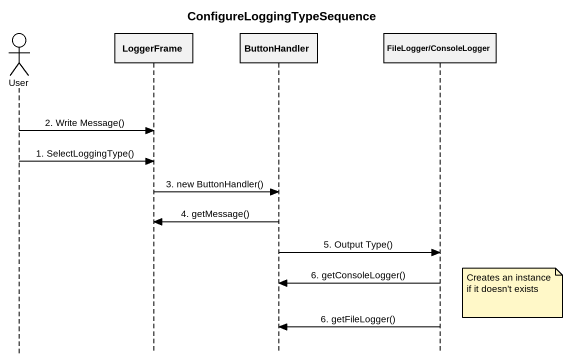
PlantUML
@startuml
title ConfigureLoggingTypeSequence
hide footbox
actor User
participant LoggerFrame
participant ButtonHandler
participant "FileLogger/ConsoleLogger" as FileLogger_ConsoleLogger

User -> LoggerFrame : 2. Write Message()
User -> LoggerFrame : 1. SelectLoggingType()
LoggerFrame -> ButtonHandler : 3. new ButtonHandler()
ButtonHandler -> LoggerFrame : 4. getMessage()
ButtonHandler -> FileLogger_ConsoleLogger : 5. Output Type()
FileLogger_ConsoleLogger -> ButtonHandler : 6. getConsoleLogger()
note right of FileLogger_ConsoleLogger : Creates an instance if it doesn't exists
FileLogger_ConsoleLogger -> ButtonHandler : 6. getFileLogger()
@enduml
